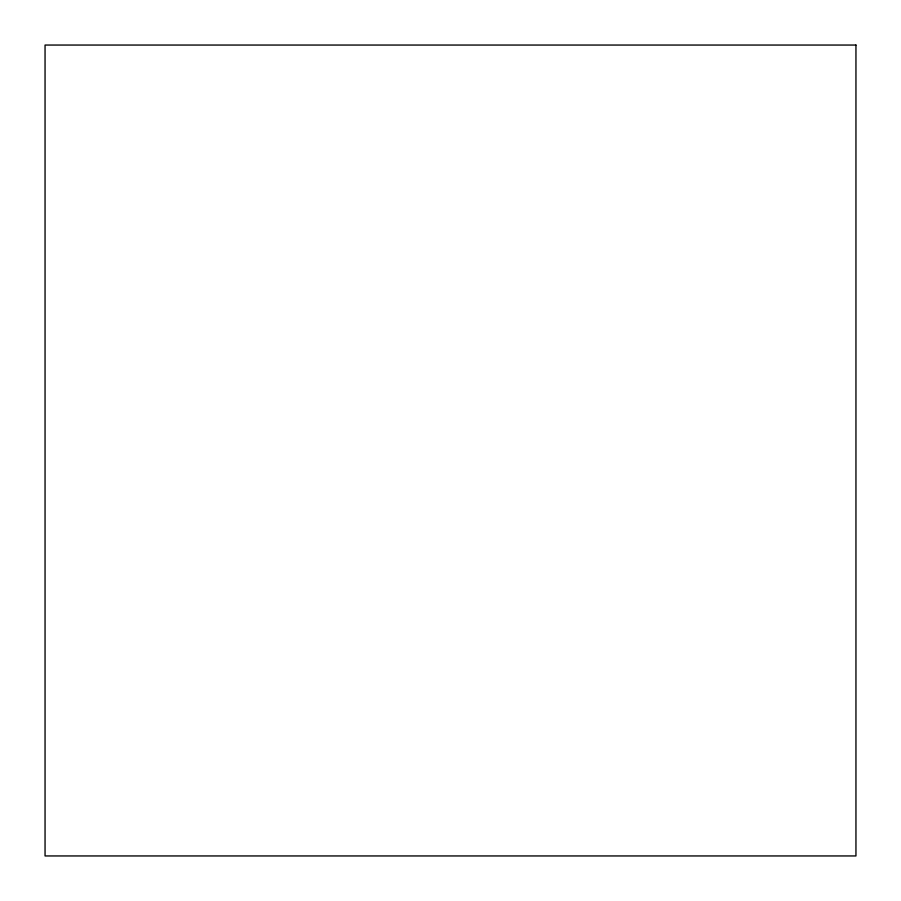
<?xml version="1.0" encoding="UTF-8"?>
<svg xmlns="http://www.w3.org/2000/svg" width="901" height="901" viewBox="0 0 901 901"><rect width="100%" height="100%" fill="white"/><g stroke="black" fill="none" stroke-linecap="round" stroke-linejoin="round"><path stroke-width="1.35" d="M855.95 45.05L45.05 45.05L45.05 855.95L855.95 855.95L855.95 45.05"/></g></svg>
